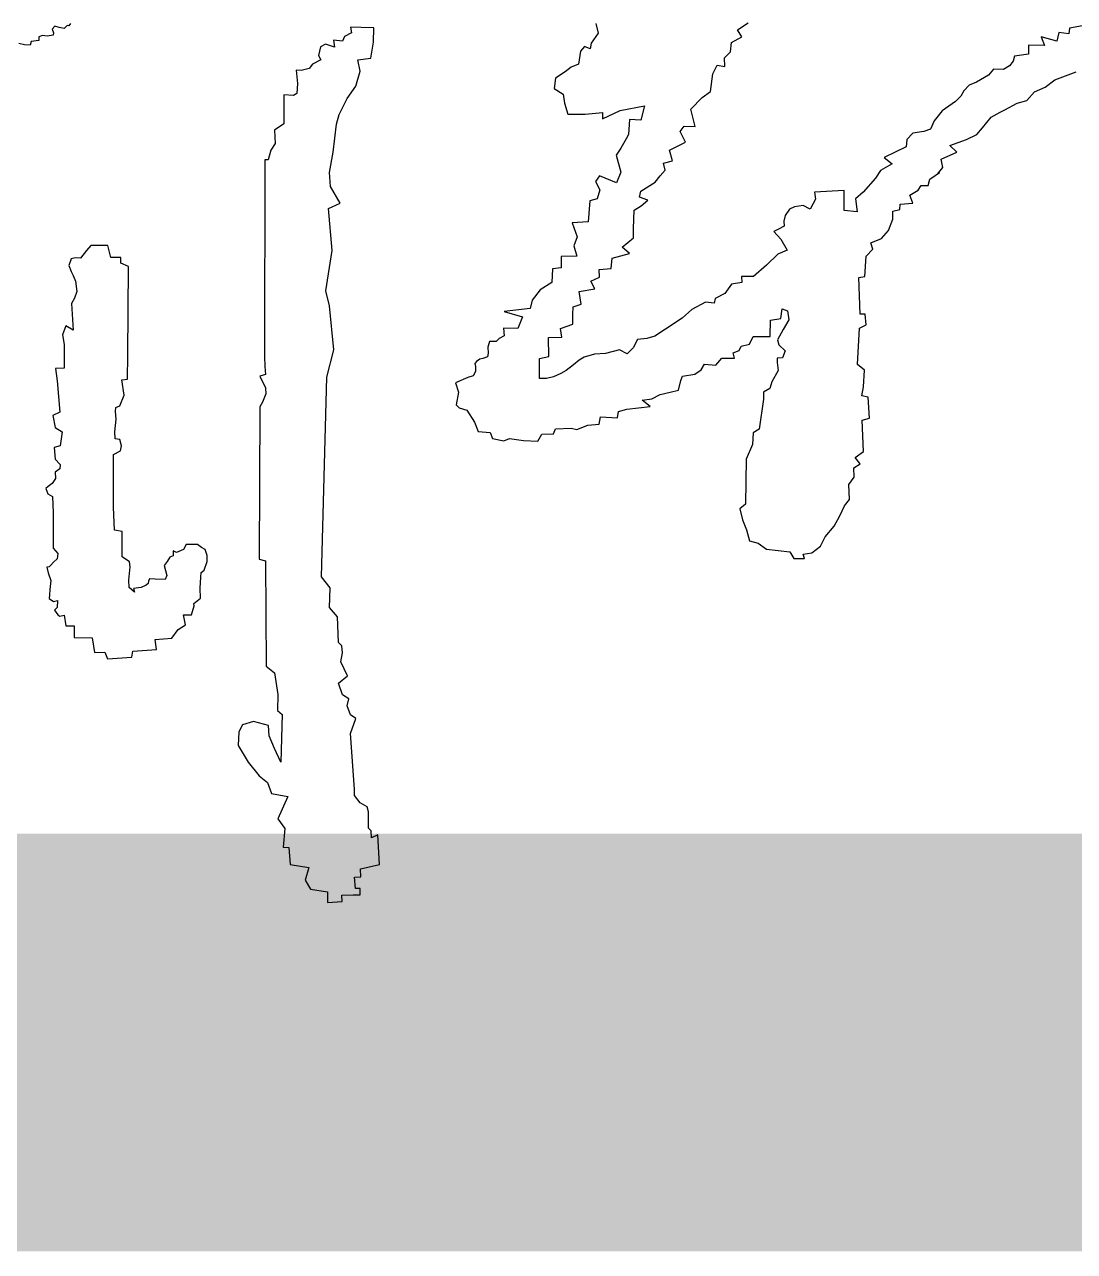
# Model space of a CAD drawing. Header units: inches. Extents: x -1128797 to -980297, y 1991282 to 2033282.
# Drawn here: x -995817.8 to -995566.5, y 1992231.6 to 1992525.2 of the extents above; entities that cross this region are included whole.
import ezdxf

# ---------------------------------------------------------------- set-up
doc = ezdxf.new("R2010")
doc.units = ezdxf.units.IN
doc.header["$MEASUREMENT"] = 0
for name, color, linetype in [('PUB_TITLE', 4, 'Continuous'), ('XD修改V1.1', 1, 'Continuous'), ('图框', 7, 'Continuous')]:
    doc.layers.add(name, color=color, linetype=linetype)

# ---------------------------------------------------------------- blocks, each defined once
blk = doc.blocks.new('A$C4CA6255D')
at = {"color": 240}
for p, q in [((251.3, 227.49), (250.64, 226.75)), ((250.64, 226.75), (250.97, 225.78)), ((252.45, 227.13), (251.3, 227.49)), ((253.8, 226.94), (252.45, 227.13)), ((254.52, 227.68), (253.8, 226.94)), ((254.97, 227.61), (254.52, 227.68)), ((255.43, 228.21), (254.97, 227.61)), ((328.14, 227.26), (328.42, 225.78)), ((330.89, 227.19), (328.14, 227.26)), ((334.2, 227.11), (330.89, 227.19)), ((334.1, 223.35), (334.2, 227.11)), ((391.88, 228.21), (392.49, 225.67)), ((428.63, 226.53), (431.45, 228.41)), ((429.76, 224.75), (428.63, 226.53)), ((514.88, 227), (514.67, 225.53)), ((518.25, 227.63), (514.88, 227)), ((243.47, 222.67), (241.95, 223)), ((245.18, 223.53), (244.96, 222.62)), ((247.14, 223.8), (245.18, 223.53)), ((245.18, 223.53), (245.18, 223.53)), ((247.16, 224.79), (247.14, 223.8)), ((248.13, 225.1), (247.16, 224.79)), ((249.34, 224.9), (248.13, 225.1)), ((250.91, 225.15), (249.34, 224.9)), ((250.97, 225.78), (250.91, 225.15)), ((323.7, 223.88), (323.98, 222.05)), ((326.09, 223.6), (323.7, 223.88)), ((326.59, 224.87), (326.09, 223.6)), ((328.42, 225.78), (326.59, 224.87)), ((333.42, 219.24), (334.1, 223.35)), ((390.67, 223.14), (390.36, 221.62)), ((392.49, 225.67), (390.67, 223.14)), ((426.85, 220.81), (427.04, 223.25)), ((427.04, 223.25), (429.76, 224.75)), ((507.5, 224.79), (508.35, 222.47)), ((511.61, 223.63), (507.5, 224.79)), ((512.14, 225.84), (511.61, 223.63)), ((514.67, 225.53), (512.14, 225.84)), ((244.96, 222.62), (243.47, 222.67)), ((320.31, 222.19), (319.82, 219.94)), ((319.82, 219.94), (320.46, 218.74)), ((321.65, 222.83), (320.31, 222.19)), ((323.98, 222.05), (321.65, 222.83)), ((387.83, 221.02), (387.32, 217.68)), ((388.94, 222.23), (387.83, 221.02)), ((387.83, 221.02), (387.83, 221.02)), ((390.36, 221.62), (388.94, 222.23)), ((425.25, 219.31), (426.85, 220.81)), ((504.24, 220.26), (500.55, 219.74)), ((504.24, 222.58), (504.24, 220.26)), ((508.35, 222.47), (504.24, 222.58)), ((318.27, 217.69), (317.35, 216.49)), ((320.46, 218.74), (318.27, 217.69)), ((318.27, 217.69), (318.27, 217.69)), ((320.46, 218.74), (320.46, 218.74)), ((329.99, 218.78), (333.42, 219.24)), ((330.67, 215.82), (329.99, 218.78)), ((385.4, 216.87), (383.88, 215.65)), ((387.32, 217.68), (385.4, 216.87)), ((422.25, 215.1), (423.37, 217.35)), ((423.37, 217.35), (425.35, 217.06)), ((425.35, 217.06), (425.25, 219.31)), ((499.28, 217.21), (497.7, 216.26)), ((500.23, 218.47), (499.28, 217.21)), ((500.55, 219.74), (500.23, 218.47)), ((314.04, 216.07), (314.39, 212.62)), ((315.31, 216), (314.04, 216.07)), ((317.35, 216.49), (315.31, 216)), ((329.53, 211.93), (330.67, 215.82)), ((330.67, 215.82), (330.67, 215.82)), ((381.34, 214.03), (381.04, 211.3)), ((383.88, 215.65), (381.34, 214.03)), ((381.34, 214.03), (381.34, 214.03)), ((421.59, 210.59), (422.25, 215.1)), ((493.81, 214.79), (490.75, 213)), ((495.17, 216.37), (493.81, 214.79)), ((497.7, 216.26), (495.17, 216.37)), ((508.52, 211.68), (511.07, 213.62)), ((511.07, 213.62), (516.62, 215.7)), ((314.39, 212.62), (314.18, 210.01)), ((327.24, 208.73), (329.53, 211.93)), ((381.04, 211.3), (383.37, 209.88)), ((419.43, 209), (421.59, 210.59)), ((487.38, 210.69), (486.64, 209.32)), ((488.85, 212.16), (487.38, 210.69)), ((490.75, 213), (488.85, 212.16)), ((503.82, 208.21), (505.76, 210.46)), ((505.76, 210.46), (508.52, 211.68)), ((310.8, 209.66), (310.79, 202.14)), ((313.34, 209.52), (310.8, 209.66)), ((314.18, 210.01), (313.34, 209.52)), ((325.19, 204.62), (327.24, 208.73)), ((383.37, 209.88), (383.67, 207.55)), ((383.67, 207.55), (384.58, 204.66)), ((416.52, 205.93), (419.43, 209)), ((485.27, 207.95), (481.79, 205.53)), ((486.64, 209.32), (485.27, 207.95)), ((498.11, 205.76), (501.27, 207.5)), ((501.27, 207.5), (503.82, 208.21)), ((324.5, 202.11), (325.19, 204.62)), ((325.19, 204.62), (325.19, 204.62)), ((384.58, 204.66), (389.04, 204.66)), ((389.04, 204.66), (393.6, 205.07)), ((393.6, 203.45), (398.16, 205.58)), ((393.6, 205.07), (393.6, 203.45)), ((398.16, 205.58), (404.45, 206.79)), ((398.16, 205.58), (398.16, 205.58)), ((404.45, 206.79), (403.54, 203.15)), ((417.64, 201.43), (416.52, 205.93)), ((481.79, 205.53), (479.69, 202.9)), ((481.79, 205.53), (481.79, 205.53)), ((494.54, 203.87), (496.88, 205.15)), ((496.88, 205.15), (498.11, 205.76)), ((310.79, 202.14), (308.39, 200.52)), ((323.59, 194.8), (324.5, 202.11)), ((400.6, 203.25), (400.29, 199.4)), ((403.54, 203.15), (400.6, 203.25)), ((413.79, 200.21), (414.83, 201.52)), ((414.83, 201.52), (417.64, 201.43)), ((478.74, 200.79), (477.05, 200.16)), ((479.69, 202.9), (478.74, 200.79)), ((479.69, 202.9), (479.69, 202.9)), ((490.84, 199.38), (492.27, 201.12)), ((492.27, 201.12), (494.54, 203.87)), ((308.39, 200.52), (308.6, 197.07)), ((399.68, 198.29), (398.37, 195.86)), ((400.29, 199.4), (399.68, 198.29)), ((415.11, 197.4), (413.79, 200.21)), ((472.63, 198.06), (472.42, 196.16)), ((474.21, 199.74), (472.63, 198.06)), ((472.63, 198.06), (472.63, 198.06)), ((477.05, 200.16), (474.21, 199.74)), ((483.8, 196.53), (488.09, 198.06)), ((488.09, 198.06), (490.84, 199.38)), ((307.4, 195.31), (306.77, 192.85)), ((308.6, 197.07), (307.4, 195.31)), ((322.67, 189.55), (323.59, 194.8)), ((323.59, 194.8), (323.59, 194.8)), ((398.37, 195.86), (397.15, 194.03)), ((410.98, 195.34), (415.11, 197.4)), ((411.73, 192.52), (410.98, 195.34)), ((472.42, 196.16), (466.73, 193.43)), ((472.42, 196.16), (472.42, 196.16)), ((481.55, 192.96), (485.64, 194.79)), ((485.64, 194.79), (483.8, 196.53)), ((305.85, 192.85), (305.8, 141.72)), ((306.77, 192.85), (305.85, 192.85)), ((397.15, 194.03), (398.37, 189.58)), ((409.38, 191.96), (411.73, 192.52)), ((409.85, 190.09), (409.38, 191.96)), ((468.8, 191.76), (465.75, 190.08)), ((466.73, 193.43), (468.8, 191.76)), ((481.55, 192.96), (481.55, 192.96)), ((481.96, 190.81), (481.55, 192.96)), ((322.67, 189.55), (322.67, 189.55)), ((322.9, 185.89), (322.67, 189.55)), ((392.84, 188.64), (391.78, 187.15)), ((397.25, 186.84), (392.84, 188.64)), ((398.37, 189.58), (397.25, 186.84)), ((407.22, 186.99), (408.54, 188.68)), ((408.54, 188.68), (409.85, 190.09)), ((464.48, 188.08), (461.32, 184.4)), ((465.75, 190.08), (464.48, 188.08)), ((464.48, 188.08), (464.48, 188.08)), ((478.59, 187.76), (480.02, 188.78)), ((480.02, 188.78), (481.14, 189.49)), ((480.58, 189.13), (481.96, 190.81)), ((481.14, 189.49), (480.58, 189.13)), ((325.41, 181.55), (322.9, 185.89)), ((391.78, 187.15), (392.89, 185.02)), ((392.89, 185.02), (392.18, 182.69)), ((403.56, 184.65), (407.22, 186.99)), ((456.37, 184.82), (448.68, 184.4)), ((456.37, 179.66), (456.37, 184.82)), ((473.38, 183.68), (475.53, 184.9)), ((475.53, 184.9), (476.34, 186.12)), ((476.34, 186.12), (478.18, 186.12)), ((478.18, 186.12), (478.59, 187.76)), ((478.59, 187.76), (478.59, 187.76)), ((390.26, 182.19), (389.84, 176.75)), ((392.18, 182.69), (390.26, 182.19)), ((403.19, 183.15), (403.56, 184.65)), ((405.35, 182.3), (403.19, 183.15)), ((403.66, 180.9), (405.35, 182.3)), ((448.89, 182.61), (447.52, 179.98)), ((448.68, 184.4), (448.89, 182.61)), ((448.89, 182.61), (448.89, 182.61)), ((461.32, 184.4), (459.32, 182.71)), ((459.32, 182.71), (459.74, 179.34)), ((461.32, 184.4), (461.32, 184.4)), ((473.38, 183.68), (473.38, 183.68)), ((474.2, 181.53), (473.38, 183.68)), ((322.44, 180.18), (325.41, 181.55)), ((323.36, 169.27), (322.44, 180.18)), ((401.65, 175), (401.76, 179.73)), ((401.76, 179.73), (403.66, 180.9)), ((440.99, 178.4), (440.67, 176.92)), ((442.15, 179.98), (440.99, 178.4)), ((443.41, 180.61), (442.15, 179.98)), ((445.73, 180.92), (443.41, 180.61)), ((447.52, 179.98), (445.73, 180.92)), ((459.74, 179.34), (456.37, 179.66)), ((468.99, 179.49), (470.83, 179.9)), ((468.99, 177.45), (468.99, 179.49)), ((470.83, 179.9), (470.93, 181.33)), ((470.93, 181.33), (474.2, 181.53)), ((389.84, 176.75), (385.68, 176.45)), ((385.68, 176.45), (387, 172.81)), ((440.78, 175.56), (439.3, 174.82)), ((440.67, 176.92), (440.78, 175.56)), ((440.78, 175.56), (440.78, 175.56)), ((467.87, 174.5), (468.99, 177.45)), ((387, 172.81), (386.09, 170.48)), ((387, 172.81), (387, 172.81)), ((398.69, 170.14), (401.64, 172.56)), ((401.64, 172.56), (401.65, 175)), ((439.3, 174.82), (438.04, 174.19)), ((438.04, 174.19), (439.93, 172.19)), ((438.04, 174.19), (438.04, 174.19)), ((439.93, 172.19), (441.51, 169.35)), ((439.93, 172.19), (439.93, 172.19)), ((463.27, 171.23), (466.03, 172.36)), ((466.03, 172.36), (467.87, 174.5)), ((259.55, 169.26), (258.02, 167.25)), ((260.66, 170.59), (259.55, 169.26)), ((265.11, 170.59), (260.66, 170.59)), ((265.89, 167.49), (265.11, 170.59)), ((321.76, 158.76), (323.36, 169.27)), ((386.09, 170.48), (386.9, 167.84)), ((400.59, 168.45), (398.69, 170.14)), ((441.51, 169.35), (439.09, 168.29)), ((462.05, 167.8), (463.78, 169.6)), ((463.78, 169.6), (463.27, 171.23)), ((255.6, 167.11), (254.96, 165.38)), ((256.64, 167.4), (255.6, 167.11)), ((255.6, 167.11), (255.6, 167.11)), ((258.02, 167.25), (256.64, 167.4)), ((268.44, 167.43), (265.89, 167.49)), ((268.44, 165.99), (268.44, 167.43)), ((270.44, 165.1), (268.44, 165.99)), ((386.9, 167.84), (382.84, 167.74)), ((382.84, 167.74), (382.84, 164.81)), ((395.85, 164.56), (396.06, 167.3)), ((396.06, 167.3), (400.59, 168.45)), ((439.09, 168.29), (436.14, 165.45)), ((461.74, 162.5), (462.05, 167.8)), ((254.96, 165.38), (255.55, 163.8)), ((255.55, 163.8), (256.1, 162.82)), ((256.1, 162.82), (256.69, 161.34)), ((270.33, 142.09), (270.44, 165.1)), ((380.61, 164.5), (380.41, 160.96)), ((382.84, 164.81), (380.61, 164.5)), ((392.69, 164.35), (395.85, 164.56)), ((392.79, 162.35), (392.69, 164.35)), ((429.67, 162.56), (429.77, 160.98)), ((432.83, 162.56), (429.67, 162.56)), ((436.14, 165.45), (432.83, 162.56)), ((460.11, 162.3), (461.74, 162.5)), ((256.69, 161.34), (257.08, 158.63)), ((380.41, 160.96), (377.37, 159.04)), ((387.52, 158.67), (391.62, 159.31)), ((390.58, 161.3), (392.79, 162.35)), ((391.62, 159.31), (390.58, 161.3)), ((427.04, 160.56), (425.35, 158.14)), ((429.77, 160.98), (427.04, 160.56)), ((460.51, 152.71), (460.11, 162.3)), ((256.44, 156.9), (255.7, 155.52)), ((257.08, 158.63), (256.44, 156.9)), ((321.76, 158.76), (321.76, 158.76)), ((322.67, 154.88), (321.76, 158.76)), ((375.34, 156.4), (374.83, 154.17)), ((377.37, 159.04), (375.34, 156.4)), ((388.05, 155.3), (387.52, 158.67)), ((422.82, 156.77), (422.61, 155.62)), ((425.35, 158.14), (422.82, 156.77)), ((255.7, 155.52), (256.11, 148.61)), ((322.67, 154.88), (322.67, 154.88)), ((323.82, 143.46), (322.67, 154.88)), ((374.83, 154.17), (368.04, 153.47)), ((368.04, 153.47), (372.81, 152.05)), ((385.84, 152.56), (385.94, 154.67)), ((385.94, 154.67), (388.05, 155.3)), ((416.82, 153.93), (414.29, 151.72)), ((420.29, 155.83), (416.82, 153.93)), ((420.29, 155.83), (420.29, 155.83)), ((422.61, 155.62), (420.29, 155.83)), ((439.89, 151.58), (440.2, 154.13)), ((440.2, 154.13), (441.63, 153.62)), ((441.63, 153.62), (441.93, 151.27)), ((372.81, 152.05), (371.59, 149.01)), ((382.68, 148.99), (385.84, 150.14)), ((385.84, 150.14), (385.84, 152.56)), ((414.29, 151.72), (409.97, 148.88)), ((437.13, 146.96), (437.23, 151.17)), ((437.23, 151.17), (439.89, 151.58)), ((441.93, 151.27), (440.5, 148.72)), ((441.93, 151.27), (441.93, 151.27)), ((460.31, 149.14), (462.05, 149.96)), ((461.84, 152.71), (460.51, 152.71)), ((462.05, 149.96), (461.84, 152.71)), ((254.2, 149.72), (253.29, 147.4)), ((253.29, 147.4), (253.75, 144.9)), ((256.11, 148.61), (254.2, 149.72)), ((368.06, 147.13), (366.78, 146.39)), ((367.84, 149.11), (368.06, 147.13)), ((371.59, 149.01), (367.84, 149.11)), ((379.52, 146.67), (382.99, 146.78)), ((379.62, 141.72), (379.52, 146.67)), ((382.99, 146.78), (382.68, 148.99)), ((407.18, 147.05), (405.12, 146.46)), ((409.97, 148.88), (407.18, 147.05)), ((431.72, 144.92), (432.74, 146.96)), ((432.74, 146.96), (437.13, 146.96)), ((440.5, 148.72), (439.07, 146.07)), ((459.8, 139.65), (460.31, 149.14)), ((253.75, 144.9), (253.75, 138.7)), ((321.99, 136.38), (323.82, 143.46)), ((364.23, 145.68), (363.81, 144.2)), ((363.81, 144.2), (363.88, 142.6)), ((365.97, 145.68), (364.23, 145.68)), ((366.78, 146.39), (365.97, 145.68)), ((397.96, 143.51), (394.37, 142.57)), ((399.96, 142.46), (397.96, 143.51)), ((401.54, 144.04), (399.96, 142.46)), ((402.7, 146.14), (401.54, 144.04)), ((405.12, 146.46), (402.7, 146.14)), ((429.06, 143.29), (429.57, 144.41)), ((429.57, 144.41), (431.72, 144.92)), ((439.07, 146.07), (439.38, 144.75)), ((439.38, 144.75), (441.01, 143.22)), ((270.18, 135.9), (270.33, 142.09)), ((305.8, 141.72), (305.91, 139.13)), ((360.87, 140.45), (360.41, 139.95)), ((361.75, 141.08), (360.87, 140.45)), ((362.53, 141.19), (361.75, 141.08)), ((363.7, 141.69), (362.53, 141.19)), ((363.88, 142.6), (363.7, 141.69)), ((377.2, 141.2), (379.62, 141.72)), ((377.2, 136.04), (377.2, 141.2)), ((387.52, 140.78), (386.05, 139.62)), ((388.79, 141.62), (387.52, 140.78)), ((391.53, 142.36), (388.79, 141.62)), ((394.37, 142.57), (391.53, 142.36)), ((394.37, 142.57), (394.37, 142.57)), ((399.96, 142.46), (399.96, 142.46)), ((423.04, 139.51), (424.57, 141.35)), ((424.57, 141.35), (427.84, 141.35)), ((427.53, 142.68), (429.06, 143.29)), ((427.84, 141.35), (427.53, 142.68)), ((440.3, 141.38), (438.97, 141.28)), ((438.97, 141.28), (438.97, 140.16)), ((441.01, 143.22), (440.3, 141.38)), ((253.75, 138.7), (251.49, 138.67)), ((251.49, 138.67), (251.94, 135.41)), ((306.02, 137.11), (304.56, 136.66)), ((305.91, 139.13), (306.02, 137.11)), ((360.62, 137.83), (359.98, 136.7)), ((360.41, 139.95), (360.55, 139.14)), ((360.55, 139.14), (360.62, 137.83)), ((382.78, 137.3), (380.89, 136.46)), ((384.15, 138.15), (382.78, 137.3)), ((386.05, 139.62), (384.15, 138.15)), ((414.36, 136.66), (417.52, 137.17)), ((417.52, 137.17), (419.16, 138.29)), ((419.16, 138.29), (420.08, 139.72)), ((420.08, 139.72), (423.04, 139.51)), ((439.17, 138.12), (437.54, 135.16)), ((438.97, 140.16), (439.17, 138.12)), ((439.17, 138.12), (439.17, 138.12)), ((461.64, 138.23), (459.8, 139.65)), ((461.36, 133.86), (461.64, 138.23)), ((251.94, 135.41), (252.66, 127.26)), ((268.73, 135.67), (270.18, 135.9)), ((269.35, 131.7), (268.73, 135.67)), ((304.56, 136.66), (306.02, 133.62)), ((320.62, 84.53), (321.99, 136.38)), ((358.6, 136.31), (355.36, 134.89)), ((355.36, 134.89), (356.21, 132.52)), ((359.98, 136.7), (358.6, 136.31)), ((378.99, 136.04), (377.2, 136.04)), ((380.89, 136.46), (378.99, 136.04)), ((378.99, 136.04), (378.99, 136.04)), ((413.33, 132.97), (413.95, 135.54)), ((413.95, 135.54), (414.36, 136.66)), ((437.54, 135.16), (437.03, 133.42)), ((460.92, 131.53), (461.36, 133.86)), ((268.24, 128.96), (269.35, 131.7)), ((306.14, 132.04), (305.24, 129.9)), ((306.02, 133.62), (306.14, 132.04)), ((356.21, 132.52), (355.53, 129.18)), ((403.84, 130.44), (406.39, 130.74)), ((406.39, 130.74), (408.54, 131.86)), ((408.54, 131.86), (411.19, 132.48)), ((411.19, 132.48), (413.33, 132.97)), ((435.4, 130.67), (434.27, 122.92)), ((437.03, 133.42), (435.4, 132.51)), ((435.4, 132.51), (435.4, 130.67)), ((435.4, 130.67), (435.4, 130.67)), ((462.56, 131.22), (460.92, 131.53)), ((462.96, 125.72), (462.56, 131.22)), ((267.06, 127.46), (267.2, 128.54)), ((267.27, 125.45), (267.06, 127.46)), ((267.2, 128.54), (268.24, 128.96)), ((304.56, 128.67), (304.44, 89.15)), ((305.24, 129.9), (304.56, 128.67)), ((355.53, 129.18), (356.38, 128.45)), ((356.38, 128.45), (358.3, 127.83)), ((358.3, 127.83), (360.34, 124.66)), ((397.51, 125.85), (397.71, 127.48)), ((397.71, 127.48), (399.86, 128.09)), ((399.86, 128.09), (405.99, 128.81)), ((399.86, 128.09), (399.86, 128.09)), ((405.99, 128.81), (403.84, 130.44)), ((252.66, 127.26), (250.79, 126.39)), ((250.79, 126.39), (251.45, 123.34)), ((266.89, 122.16), (267.27, 125.45)), ((360.34, 124.66), (361.3, 122.28)), ((392.71, 124.22), (393.02, 126.05)), ((393.02, 126.05), (397.51, 125.85)), ((461.02, 125.21), (462.96, 125.72)), ((461.33, 117.05), (461.02, 125.21)), ((251.45, 123.34), (253.25, 122.23)), ((253.25, 122.23), (252.73, 118.53)), ((266.99, 120.35), (266.89, 122.16)), ((361.3, 122.28), (364.36, 122.06)), ((364.36, 122.06), (365.04, 120.47)), ((376.76, 119.8), (377.78, 121.55)), ((377.78, 121.55), (380.89, 121.66)), ((380.89, 121.66), (381.35, 122.96)), ((381.35, 122.96), (385.42, 123.13)), ((385.42, 123.13), (386.95, 122.79)), ((386.95, 122.79), (389.75, 123.91)), ((389.75, 123.91), (392.71, 124.22)), ((432.74, 121.9), (432.54, 118.94)), ((434.27, 122.92), (432.74, 121.9)), ((252.73, 118.53), (251.14, 118.12)), ((251.14, 118.12), (251.41, 115.1)), ((268.24, 120.21), (266.99, 120.35)), ((268.62, 118.55), (268.24, 120.21)), ((268.38, 117.23), (268.62, 118.55)), ((365.04, 120.47), (367.93, 119.85)), ((367.93, 119.85), (369.4, 120.42)), ((369.4, 120.42), (373.08, 119.91)), ((373.08, 119.91), (376.76, 119.8)), ((432.54, 118.94), (430.9, 115.07)), ((251.41, 115.1), (252.73, 113.71)), ((266.61, 116.3), (268.38, 117.23)), ((266.61, 102.67), (266.61, 116.3)), ((430.9, 115.07), (430.7, 103.38)), ((459.19, 115.52), (461.33, 117.05)), ((460.51, 113.89), (459.19, 115.52)), ((252.66, 112.57), (251.45, 111.73)), ((251.45, 111.73), (251.52, 110.1)), ((252.73, 113.71), (252.66, 112.57)), ((458.88, 112.87), (460.51, 113.89)), ((458.98, 110.42), (458.88, 112.87)), ((250.65, 108.76), (249.64, 108)), ((251.52, 110.1), (250.65, 108.76)), ((457.55, 108.48), (458.98, 110.42)), ((457.76, 104.61), (457.55, 108.48)), ((249.64, 108), (248.98, 107.44)), ((248.98, 107.44), (249.5, 106.12)), ((249.5, 106.12), (250.72, 105.36)), ((250.72, 105.36), (250.86, 101.13)), ((266.82, 96.7), (266.61, 102.67)), ((430.7, 103.38), (429.27, 102.16)), ((429.27, 102.16), (429.98, 99.3)), ((455.2, 100.42), (456.43, 102.97)), ((456.43, 102.97), (457.76, 104.61)), ((250.86, 101.13), (250.89, 92.02)), ((429.98, 99.3), (431, 96.75)), ((453.78, 97.67), (455.2, 100.42)), ((268.83, 96.29), (266.82, 96.7)), ((268.83, 89.7), (268.83, 96.29)), ((431, 96.75), (431.72, 93.9)), ((451.43, 94.92), (453.78, 97.67)), ((285.41, 92.91), (284.71, 91.66)), ((288.39, 92.95), (285.41, 92.91)), ((289.44, 92.14), (288.39, 92.95)), ((431.72, 93.9), (433.97, 93.29)), ((433.97, 93.29), (436.21, 91.76)), ((447.95, 90.74), (450.2, 92.47)), ((450.2, 92.47), (451.43, 94.92)), ((250.89, 92.02), (252.07, 90.63)), ((251.97, 89.21), (250.99, 88.31)), ((252.07, 90.63), (251.97, 89.21)), ((270.71, 88.42), (268.83, 89.7)), ((281.17, 89.69), (280.47, 88.51)), ((282.04, 90.03), (281.17, 89.69)), ((282.04, 91.32), (282.04, 90.03)), ((282.94, 90.87), (282.04, 91.32)), ((284.71, 91.66), (282.94, 90.87)), ((290.41, 91.65), (289.44, 92.14)), ((290.9, 90.05), (290.41, 91.65)), ((290.9, 88.53), (290.9, 90.05)), ((436.21, 91.76), (442.24, 91.04)), ((436.21, 91.76), (436.21, 91.76)), ((442.24, 91.04), (443.26, 89.31)), ((443.26, 89.31), (446.01, 89.31)), ((445.71, 90.43), (447.95, 90.74)), ((446.01, 89.31), (445.71, 90.43)), ((249.85, 87.16), (249.26, 87.02)), ((249.26, 87.02), (249.6, 85.58)), ((250.33, 87.61), (249.85, 87.16)), ((250.99, 88.31), (250.33, 87.61)), ((270.54, 83.67), (270.88, 87.1)), ((270.88, 87.1), (270.71, 88.42)), ((280.47, 88.51), (279.74, 87.47)), ((279.74, 87.47), (280.4, 84.9)), ((289.3, 85.65), (290.13, 86.31)), ((290.13, 86.31), (290.9, 88.53)), ((304.44, 89.15), (306.02, 88.7)), ((306.02, 88.7), (306.24, 61.39)), ((249.6, 85.58), (250.26, 83.56)), ((250.26, 83.56), (250.06, 81.24)), ((270.68, 81.79), (270.54, 83.67)), ((275.65, 83.44), (275.54, 82.82)), ((275.92, 84), (275.65, 83.44)), ((277.38, 83.96), (275.92, 84)), ((280.02, 83.82), (277.38, 83.96)), ((280.4, 84.9), (280.02, 83.82)), ((289.05, 81.59), (289.26, 84.47)), ((289.26, 84.47), (289.3, 85.65)), ((322.88, 81.71), (320.62, 84.53)), ((249.95, 79.89), (249.88, 78.88)), ((250.06, 81.24), (249.95, 79.89)), ((272.06, 80.54), (270.68, 81.79)), ((273.77, 81.79), (271.75, 81.52)), ((271.75, 81.52), (272.06, 80.54)), ((275.02, 82.35), (273.77, 81.79)), ((275.54, 82.82), (275.02, 82.35)), ((289.16, 79.02), (289.05, 81.59)), ((322.66, 76.57), (322.88, 81.71)), ((249.88, 78.88), (250.96, 78.12)), ((250.96, 78.12), (252.03, 78.39)), ((251.9, 76.62), (251.24, 75.9)), ((252.03, 78.39), (251.9, 76.62)), ((286.8, 74.72), (287.52, 76.98)), ((287.42, 77.6), (289.16, 79.02)), ((287.52, 76.98), (287.42, 77.6)), ((324.73, 74.17), (322.66, 76.57)), ((251.24, 75.9), (252.14, 74.68)), ((252.14, 74.68), (252.59, 74.33)), ((252.59, 74.33), (253.74, 74.61)), ((253.74, 74.61), (254.2, 71.81)), ((284.71, 74.72), (286.8, 74.72)), ((285.23, 72.09), (284.71, 74.72)), ((325.01, 67.47), (324.73, 74.17)), ((254.2, 71.81), (256.35, 71.85)), ((256.35, 71.85), (256.35, 68.8)), ((281.69, 68.62), (283.39, 70.84)), ((283.39, 70.84), (285.23, 72.09)), ((256.35, 68.8), (261.01, 68.73)), ((261.01, 68.73), (261.67, 64.94)), ((277.38, 68.31), (281.69, 68.62)), ((277.73, 65.67), (277.38, 68.31)), ((325.85, 66.63), (325.01, 67.47)), ((261.67, 64.94), (264.34, 65.01)), ((264.34, 65.01), (264.97, 63.28)), ((271.36, 63.66), (271.6, 65.22)), ((271.6, 65.22), (277.73, 65.67)), ((325.62, 62.49), (326.01, 64.78)), ((326.01, 64.78), (325.85, 66.63)), ((264.97, 63.28), (271.36, 63.66)), ((306.24, 61.39), (308.38, 59.59)), ((327.36, 58.81), (325.62, 62.49)), ((308.38, 59.59), (309.28, 53.96)), ((325.01, 56.96), (327.36, 58.81)), ((326.02, 53.89), (325.01, 56.96)), ((309.28, 53.96), (309.17, 49.8)), ((327.69, 52.88), (326.02, 53.89)), ((327.25, 51.04), (327.69, 52.88)), ((328.14, 48.75), (327.25, 51.04)), ((309.17, 49.8), (310.41, 48.78)), ((310.41, 48.78), (310.07, 36.4)), ((329.48, 47.74), (328.14, 48.75)), ((300.04, 46.08), (299.14, 44.28)), ((302.97, 46.98), (300.04, 46.08)), ((302.97, 46.98), (302.97, 46.98)), ((306.8, 45.97), (302.97, 46.98)), ((306.8, 45.97), (306.8, 45.97)), ((307.03, 43.27), (306.8, 45.97)), ((328.14, 43.89), (329.48, 47.74)), ((299.14, 44.28), (298.91, 40.79)), ((308.38, 40), (307.03, 43.27)), ((329.15, 29.42), (328.14, 43.89)), ((298.91, 40.79), (301.51, 36.4)), ((310.07, 36.4), (308.38, 40)), ((301.51, 36.4), (304.44, 32.91)), ((301.51, 36.4), (301.51, 36.4)), ((304.44, 32.91), (306.58, 31.11)), ((306.58, 31.11), (307.59, 28.3)), ((329.15, 27.75), (329.15, 29.42)), ((307.59, 28.3), (311.87, 27.51)), ((311.87, 27.51), (309.29, 21.7)), ((330.66, 25.85), (329.15, 27.75)), ((332.45, 24.79), (330.66, 25.85)), ((332.78, 23.5), (332.45, 24.79)), ((332.78, 19.31), (332.78, 23.5)), ((309.29, 21.7), (311.09, 19.23)), ((311.09, 19.23), (310.64, 14.39)), ((333.51, 18.58), (332.78, 19.31)), ((333.57, 16.74), (333.51, 18.58)), ((335.25, 17.58), (333.57, 16.74)), ((335.69, 9.87), (335.25, 17.58)), ((310.64, 14.39), (312.11, 14.27)), ((312.11, 14.27), (312.45, 9.88)), ((312.45, 9.88), (317.29, 9.09)), ((330.71, 8.75), (335.69, 9.87)), ((317.29, 9.09), (316.39, 5.83)), ((329.19, 6.58), (330.83, 6.63)), ((329.4, 3.59), (329.19, 6.58)), ((330.83, 6.63), (330.71, 8.75)), ((316.39, 5.83), (317.74, 3.47)), ((317.74, 3.47), (322.14, 2.79)), ((317.74, 3.47), (317.74, 3.47)), ((330.61, 3.61), (329.4, 3.59)), ((330.66, 1.99), (330.61, 3.61)), ((322.14, 2.79), (322.14, 0)), ((322.14, 0), (325.93, 0.29)), ((322.14, 0), (322.14, 0)), ((322.14, 0), (322.14, 0)), ((325.91, 1.86), (328.79, 1.97)), ((325.93, 0.29), (325.91, 1.86)), ((328.79, 1.97), (330.66, 1.99))]:
    blk.add_line(p, q, dxfattribs=at)
blk = doc.blocks.new('A$C1C4A14D2')
at = {"color": 240, "xscale": 0.0092159999934956, "yscale": 0.0092159999934956, "zscale": 0.0092159999934956}
blk.add_blockref('A$C4CA6255D', (17.552, -24.6649), dxfattribs=at)
blk = doc.blocks.new('A$C7E80777F')
at = {"layer": 'XD修改V1.1', "color": 1, "linetype": 'Continuous'}
blk.add_blockref('A$C1C4A14D2', (0, 0), dxfattribs=at)

msp = doc.modelspace()

# ---------------------------------------------------------------- linework, layer by layer
at = {"layer": 'PUB_TITLE', "color": 1, "const_width": 100}
for points in [[(-1126297.40571, 1992281.5788), (-981297.40571, 1992281.5788), (-981297.40571, 2032281.5788), (-1126297.40571, 2032281.5788)], [(-981297.40571, 2032281.5788), (-1126297.40571, 2032281.5788), (-1126297.40571, 1992281.5788), (-981297.40571, 1992281.5788)]]:
    msp.add_lwpolyline(points, dxfattribs=at)
at = {"layer": '图框', "color": 240, "const_width": 60}
msp.add_lwpolyline([(-1000797.40571, 1996487.40266), (-981297.40571, 1996487.8288), (-981297.40571, 1992281.5788), (-1000797.40571, 1992281.5788)], close=True, dxfattribs=at)

# ---------------------------------------------------------------- block references
at = {"layer": 'XD修改V1.1', "color": 1, "linetype": 'Continuous', "xscale": 100, "yscale": 100, "zscale": 100}
msp.add_blockref('A$C7E80777F', (-997797.40571, 1994781.5788), dxfattribs=at)

doc.saveas('drawing.dxf')
